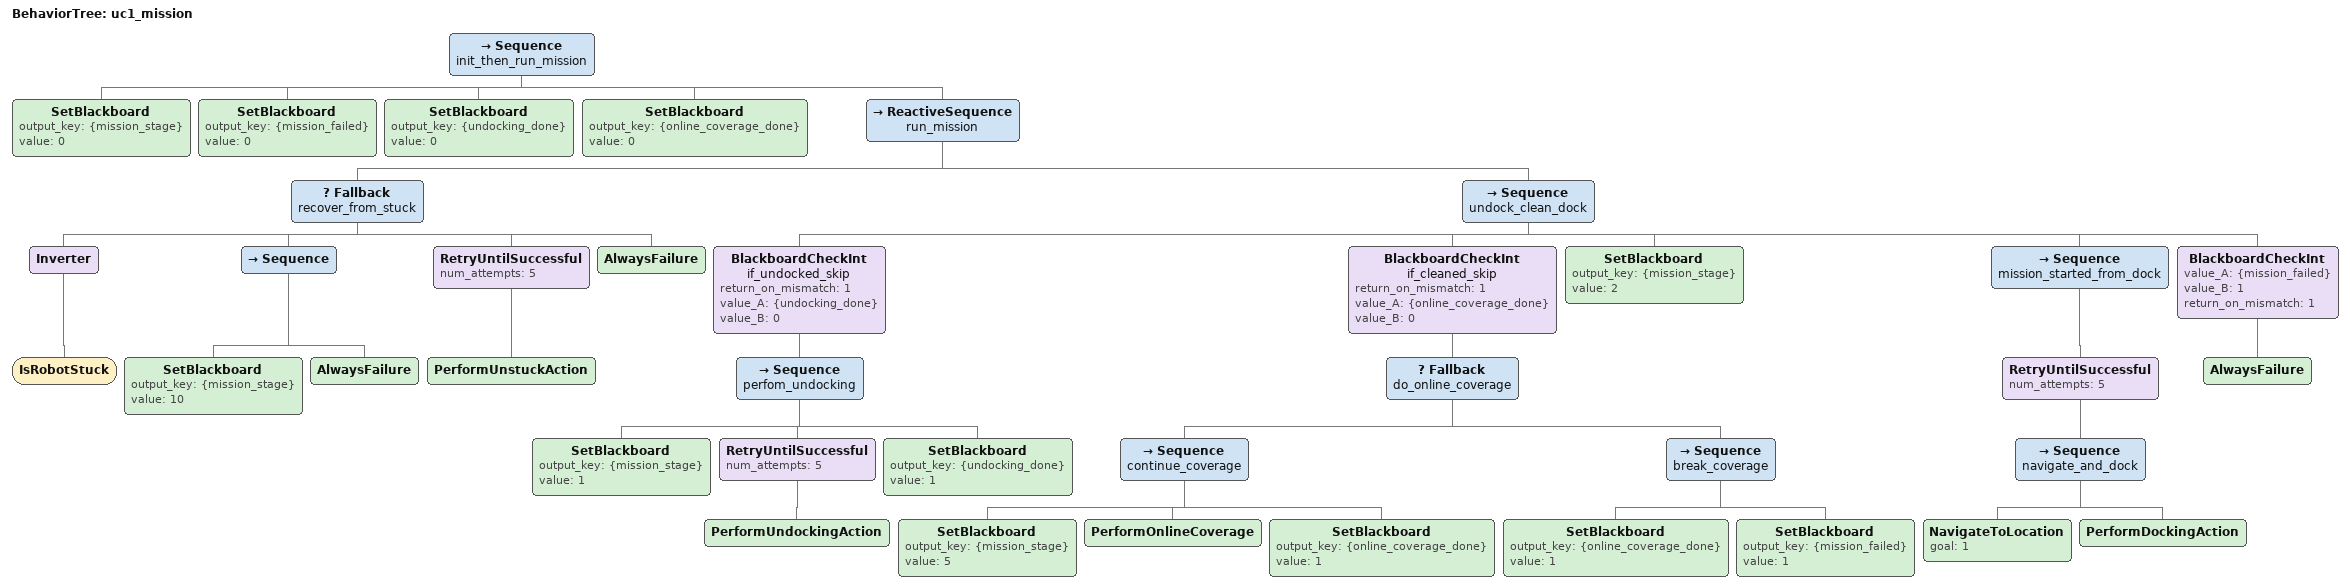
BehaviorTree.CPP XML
<?xml version="1.0" encoding="UTF-8"?>
<root BTCPP_format="3">
  <BehaviorTree ID="uc1_mission">
    <Sequence name="init_then_run_mission">
        <SetBlackboard output_key="{mission_stage}" value="0"/>
        <SetBlackboard output_key="{mission_failed}" value="0"/>
        <SetBlackboard output_key="{undocking_done}" value="0"/>
        <SetBlackboard output_key="{online_coverage_done}" value="0"/>
        <ReactiveSequence name="run_mission">
            <Fallback name="recover_from_stuck">
                <Inverter>
                    <IsRobotStuck/>
                </Inverter>
                <Sequence>
                    <SetBlackboard output_key="{mission_stage}" value="10"/>
                    <AlwaysFailure/>
                </Sequence>
                <RetryUntilSuccessful num_attempts="5">
                  <PerformUnstuckAction/>
                </RetryUntilSuccessful>
                <AlwaysFailure/>
            </Fallback>
            <Sequence name="undock_clean_dock">
                <BlackboardCheckInt name="if_undocked_skip" return_on_mismatch="1"
                    value_A="{undocking_done}" value_B="0">
                    <Sequence name="perfom_undocking">
                        <SetBlackboard output_key="{mission_stage}" value="1"/>
                        <RetryUntilSuccessful num_attempts="5">
                            <PerformUndockingAction/>
                        </RetryUntilSuccessful>
                        <SetBlackboard output_key="{undocking_done}" value="1"/>
                    </Sequence>
                </BlackboardCheckInt>
                <BlackboardCheckInt name="if_cleaned_skip" return_on_mismatch="1"
                    value_A="{online_coverage_done}" value_B="0">
                    <Fallback name="do_online_coverage">
                        <Sequence name="continue_coverage">
                            <SetBlackboard output_key="{mission_stage}" value="5"/>
                            <PerformOnlineCoverage/>
                            <SetBlackboard output_key="{online_coverage_done}" value="1"/>
                        </Sequence>
                        <Sequence name="break_coverage">
                            <SetBlackboard output_key="{online_coverage_done}" value="1"/>
                            <SetBlackboard output_key="{mission_failed}" value="1"/>
                        </Sequence>
                    </Fallback>
                </BlackboardCheckInt>
                <SetBlackboard output_key="{mission_stage}" value="2"/>
                <Sequence name="mission_started_from_dock">
                    <RetryUntilSuccessful num_attempts="5">
                      <Sequence name="navigate_and_dock">
                        <NavigateToLocation goal="1"/>
                        <PerformDockingAction/>
                      </Sequence>
                    </RetryUntilSuccessful>
                </Sequence>
                <BlackboardCheckInt value_A="{mission_failed}" value_B="1" return_on_mismatch="1">
                    <AlwaysFailure/>
                </BlackboardCheckInt>
            </Sequence>
        </ReactiveSequence>
    </Sequence>
  </BehaviorTree>
</root>
